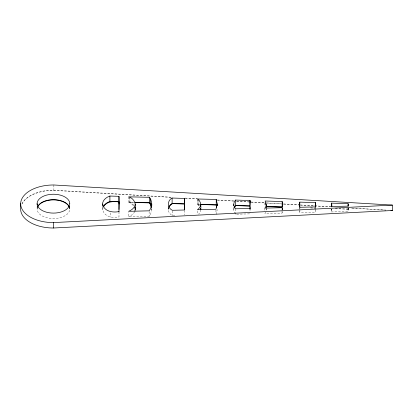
<?xml version="1.0" encoding="UTF-8"?>
<svg xmlns="http://www.w3.org/2000/svg" width="413" height="413" viewBox="0 0 413 413"><rect width="100%" height="100%" fill="white"/><g stroke="black" fill="none" stroke-linecap="round" stroke-linejoin="round"><path stroke-width="0.31" stroke-dasharray="2.06 1.55" d="M250.015 209.959L250.035 208.844M315.527 210.207L315.563 208.627M69.776 206.676L69.776 209.081L69.219 211.523A16.334 9.432 0 0 1 53.437 218.513A16.334 9.432 0 0 1 37.66 211.523L37.103 209.081A16.334 9.432 0 0 1 37.418 207.238M151.772 209.221L150.657 214.12L149.124 216.252L128.619 216.737L128.619 211.921M174.895 215.643L172.335 215.705C169.877 214.208 167.528 211.291 168.442 208.271M200.77 209.768L200.279 211.936L198.648 214.208M216.169 214.393L217.284 209.494M233.954 208.55L233.675 209.768L234.233 212.21L235.663 214.208L250.015 213.867L250.015 212.06M266.065 208.926L266.292 210.021L266.349 209.768M265.791 212.21L264.852 213.516L282.038 213.108L282.316 211.9M282.358 208.266L282.729 210.083L282.802 207.961M348.314 208.24L347.973 211.554L331.427 211.941L331.861 210.041L331.644 209.081M37.712 206.768L37.118 209.143L37.103 206.676M103.116 207.698L102.687 209.396L102.646 206.211M168.772 207.362L168.194 209.644L168.194 207.238M234.285 207.589L233.706 209.897L233.675 207.362M299.508 208.978L299.802 207.811M134.762 211.657L133.131 213.934L130.534 215.885L128.619 216.737M102.961 207.378A16.334 9.432 0 0 0 102.646 209.221C103.622 216.753 112.811 218.389 118.985 216.964L118.985 211.549M299.348 210.733L299.895 212.69L315.527 212.318L315.527 206.903M129.486 197.269L129.486 202.086L133.869 202.225M197.982 200.068L197.982 204.28L199.871 204.337M310.493 207.884L315.527 208.044M335.346 208.679L348.097 209.086L348.314 210.041M128.789 196.836L128.789 202.251L134.457 202.432M197.574 198.994L197.574 204.404L200.093 204.487M310.54 207.94L315.527 208.1M335.335 208.72L347.999 209.112L348.247 210.336L348.247 207.93M171.127 197.218L53.437 190.15A32.787 18.931 0 0 0 21.765 204.182M185.272 198.07L197.491 198.803M217.429 200L234.15 201.002M236.721 201.157L266.302 202.933M266.948 202.974L281.093 203.821M283.669 203.976L299.745 204.941M300.385 204.982L330.612 206.794M21.879 204.192A32.787 18.931 0 0 1 53.871 190.403L170.987 197.357M185.143 198.199L197.368 198.927M217.321 200.109L234.047 201.105M236.623 201.255L282.957 204.007M283.597 204.043L299.688 205.003M300.328 205.039L331.216 206.872M129.486 202.086L130.534 202.551A16.334 9.432 0 0 1 133.905 205.38M128.789 202.251L130.684 203.113L133.864 206.004M197.982 204.28L199.624 206.144M197.574 204.404L199.381 206.232M282.42 208.09L282.802 209.768M331.582 209.154L331.809 210.274L331.809 209.066M151.457 208.446L151.69 209.582L151.71 208.291M69.27 207.011L69.73 209.267L69.73 206.263M348.097 207.884L348.097 209.086M347.973 207.94L347.973 211.554M331.427 208.937L331.427 211.941M299.895 207.274L299.895 209.076M299.895 209.68L299.895 212.69M282.74 208.24L282.729 210.083M282.038 207.698L282.038 210.103M282.038 210.702L282.038 213.108M266.292 208.818L266.292 210.021M265.213 202.912L265.213 205.922M265.146 202.819L265.146 205.829M264.934 202.907L264.934 205.911M264.852 208.1L264.852 210.506M250.015 208.451L250.015 211.632M235.663 208.792L235.663 214.208M215.968 209.861L215.968 213.469M198.178 199.009L198.178 204.425M197.45 210.898L197.45 214.507M184.497 210.341L184.497 214.812M172.335 210.888L172.335 215.705M168.163 207.089L168.163 209.494M149.124 211.441L149.124 216.252M129.95 196.877L129.95 202.287M110.323 212.958L110.323 217.171M53.871 184.988L53.871 190.403M69.219 206.639A16.334 9.432 0 0 1 69.776 209.081M385.918 210.119L351.189 208.033L385.918 210.119"/><path stroke-width="0.62" d="M118.985 204.043L118.985 196.531M118.985 209.458L119.156 201.952C113.601 201.157 106.781 201.188 103.591 206.681M184.497 204.296L184.497 198.581M184.497 209.706L184.626 198.586M250.015 204.543L250.015 200.63M250.035 208.844L250.077 207.166M315.527 204.796L315.573 202.685L315.573 206.898L299.895 207.274L299.188 204.626L299.792 202.122L315.527 202.628L315.527 207.202M135.252 204.105C134.922 207.662 131.747 210.119 128.619 211.322L149.124 210.836C152.294 207.166 152.5 201.136 149.511 197.311L128.789 196.836C134.266 198.457 136.383 204.254 135.252 209.52L134.814 207.378M134.886 211.126L135.319 209.221A16.334 9.432 0 0 0 135.005 207.378M200.77 204.358L200.279 206.521L198.648 208.792L197.45 209.696L215.968 209.257L217.284 204.079L216.231 199.448L197.574 198.994C201.327 201.234 200.94 206.01 200.77 209.768L200.558 208.271M266.292 204.605L265.791 206.794L264.852 208.1L282.038 207.698L282.802 204.352L282.162 201.559L265.146 201.012L266.292 204.605L266.292 208.214M331.525 203.139L331.809 204.858L331.427 206.526L347.973 206.139L348.314 204.626L348.097 203.671L331.525 203.139L331.536 206.794M168.721 207.052L170.352 204.776L172.113 203.449L184.497 203.846M250.015 208.839L250.015 200.532L235.555 200.068C233.123 202.427 233.237 206.469 235.663 208.792L250.015 208.451M234.233 207.326L235.555 205.483L235.555 200.068M169.108 206.908L170.455 205.101L172.474 203.619L184.626 204.001M234.285 207.589L235.766 205.602L250.102 206.051M172.113 198.034C166.986 200.496 167.219 207.951 172.335 210.289L184.497 210L184.497 198.431L172.113 198.034L172.113 203.449M118.985 211.962L118.985 196.335L109.899 196.041L107.432 197.135A16.334 9.432 0 0 0 102.646 203.805C103.622 211.342 112.811 212.974 118.985 211.549M118.985 201.75L109.899 201.456L107.432 202.551A16.334 9.432 0 0 0 103.204 206.779M20.65 203.666A32.787 18.931 0 0 0 53.437 222.597L392.35 205.091L392.35 210.501L53.437 228.012A32.787 18.931 0 0 1 20.65 209.081L20.65 203.666A32.787 18.931 0 0 1 53.871 184.988L392.35 205.091M135.118 202.267L149.511 202.726L150.657 204.321L151.354 207.383M200.501 204.358L216.231 204.863L216.231 199.448M235.555 205.483L250.015 205.942M266.406 206.469L282.162 206.975L282.162 201.559M135.103 202.453L149.279 202.897L150.76 205.039L151.225 207.311M200.733 204.507L216.082 204.987L216.624 206.98M266.468 206.562L282.11 207.052M216.169 204.595L216.758 207.176M200.548 208.684L200.77 209.768M348.247 204.92L348.247 206.123M348.097 203.671L348.097 206.077M331.809 204.858L331.809 206.66M331.469 203.181L331.469 206.794M299.792 202.122L299.792 207.538M250.102 200.635L250.102 202.442M233.706 204.481L233.706 205.684M217.284 204.079L217.284 205.282M217.223 204.352L217.207 205.622M151.772 203.805L151.772 205.607M151.71 204.079L151.69 205.973M150.657 198.906L150.657 204.321M149.511 197.311L149.511 202.726M109.899 196.041L109.899 201.456M102.687 203.981L102.687 205.788M53.437 222.597L53.437 228.012M37.118 203.728L37.118 204.931M37.66 206.639A16.334 9.432 0 0 1 53.437 199.649A16.334 9.432 0 0 1 69.219 206.639M37.712 206.768A16.334 9.432 0 0 1 53.654 199.902A16.334 9.432 0 0 1 69.27 207.011M69.776 203.666L69.219 206.108A16.334 9.432 0 0 1 53.437 213.098A16.334 9.432 0 0 1 37.66 206.108L37.103 203.666A16.334 9.432 0 0 1 53.437 194.234A16.334 9.432 0 0 1 69.776 203.666M392.35 210.501L391.065 210.424L392.35 210.501"/></g></svg>
